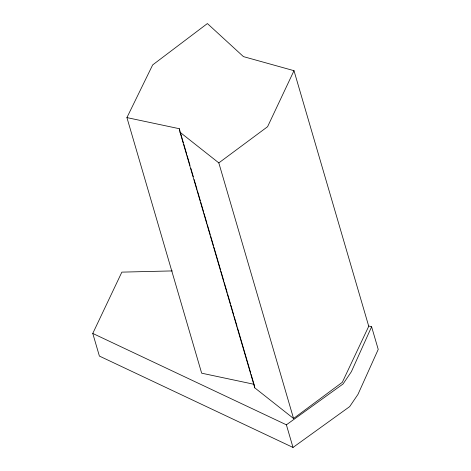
<?xml version="1.0" encoding="UTF-8"?>
<svg xmlns="http://www.w3.org/2000/svg" width="471" height="471" viewBox="0 0 471 471"><rect width="100%" height="100%" fill="white"/><g stroke="black" fill="none" stroke-linecap="round" stroke-linejoin="round"><path stroke-width="0.71" d="M368.799 326.003L371.607 326.768L351.366 371.719L343.059 383.977L286.392 424.813L92.769 333.433L121.859 272.132L172.321 270.913M293.998 70.691L267.581 126.711L218.821 162.901L293.557 418.489L342.317 382.299L368.74 326.279L293.998 70.691L243.442 56.62L207.393 23.55L152.657 64.933L126.923 117.597L201.659 373.185L254.01 384.289L254.764 387.839L293.557 418.489M92.769 333.433L99.393 356.07L293.009 447.45L349.682 406.608L357.984 394.357L378.231 349.405L371.607 326.768M126.923 117.597L179.268 128.701L180.093 131.521M179.268 128.701L180.022 132.251L218.821 162.901M286.392 424.813L293.009 447.45M180.505 132.934L183.396 142.819M183.814 144.232L186.704 154.117M187.117 155.53L190.007 165.415M190.832 168.235L193.31 176.707M194.134 179.533L197.025 189.419M197.437 190.832L200.328 200.717M200.74 202.13L203.631 212.009M204.043 213.422L206.934 223.307M207.346 224.72L210.237 234.605M210.649 236.018L213.54 245.903M213.958 247.316L220.563 269.907M220.976 271.32L223.866 281.205M224.278 282.618L227.169 292.503M227.581 293.916L230.472 303.801M230.884 305.208L233.775 315.093M234.187 316.506L237.078 326.391M237.49 327.804L250.707 372.991M251.12 374.404L254.01 384.289M180.022 132.251L254.764 387.839"/></g></svg>
